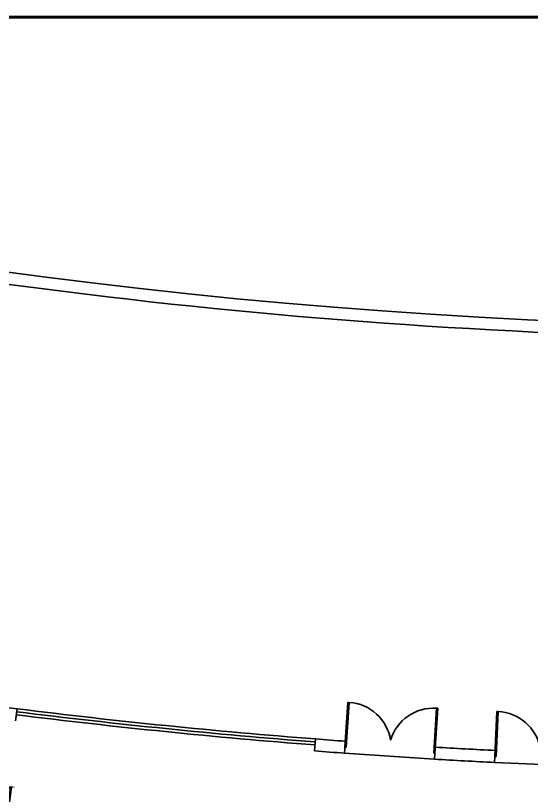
# Model space of a CAD drawing. Header units: metres. Extents: x 159409 to 239023, y 50504 to 95165.
# Drawn here: x 174434 to 175294, y 88556 to 89857 of the extents above; entities that cross this region are included whole.
import ezdxf

# ---------------------------------------------------------------- set-up
doc = ezdxf.new("R2010")
doc.units = ezdxf.units.M
doc.header["$MEASUREMENT"] = 0
doc.layers.add('_Annotations', color=1, linetype='Continuous', lineweight=25)
doc.styles.add('Standard 360', font='arial.ttf')

# ---------------------------------------------------------------- blocks, each defined once
blk = doc.blocks.new('d2')
at = {"color": 8, "ltscale": 8}
for p, q in [((-332.772, -186.458, 9945.752), (-332.753, -186.454, 9945.752)), ((-332.628, -187.194, 9945.752), (-332.772, -186.458, 9945.752)), ((-332.609, -187.19, 9945.752), (-332.753, -186.454, 9945.752)), ((-332.753, -186.454, 9945.752), (-332.753, -186.454, 9945.732)), ((-332.753, -186.454, 9945.732), (-332.753, -186.454, 9945.732)), ((-334.226, -186.743, 9945.752), (-334.206, -186.739, 9945.752)), ((-334.082, -187.479, 9945.752), (-334.226, -186.743, 9945.752)), ((-334.062, -187.475, 9945.752), (-334.206, -186.739, 9945.752)), ((-332.628, -187.194, 9945.752), (-332.609, -187.19, 9945.752)), ((-334.063, -187.577, 9945.752), (-332.589, -187.288, 9945.752)), ((-334.082, -187.479, 9945.752), (-334.062, -187.475, 9945.752))]:
    blk.add_line(p, q, dxfattribs=at)
for centre, start, end in [((-332.628, -187.194, 9945.752), 101.092, 178.0402), ((-334.062, -187.475, 9945.752), 24.1438, 101.092)]:
    blk.add_arc(centre, 0.75, start, end, dxfattribs=at)

msp = doc.modelspace()

# ---------------------------------------------------------------- linework, layer by layer
at = {"color": 0, "ltscale": 10}
for p, q in [((174436.188, 88700.823), (174433.714, 88680.977)), ((174933.826, 88650.459), (174932.274, 88630.519)), ((174983.684, 88646.693), (174982.224, 88626.746)), ((175133.462, 88636.814), (175132.142, 88616.813)), ((175233.316, 88631.315), (175232.318, 88611.34))]:
    msp.add_line(p, q, dxfattribs=at)
at = {"color": 6, "const_width": 5.123}
msp.add_lwpolyline([(179166.557, 89854.015), (179166.557, 85112.189), (172422.808, 85112.189), (172422.808, 89854.015)], close=True, dxfattribs=at)
at = {"color": 0, "ltscale": 10}
for centre, radius, start, end in [((175773.022, 99426.332), 10088.5, 255.2456003, 284.7551355), ((175773.022, 99426.332), 10108.5, 262.2500349, 275.1825684), ((175773.022, 99426.332), 10808.5, 262.1692579, 262.8952597), ((175773.022, 99426.332), 10808.5, 262.8952597, 265.5469477), ((175773.022, 99426.332), 10818.5, 262.8952597, 265.5469477), ((175773.022, 99426.332), 10813.5, 262.8952597, 265.5469477), ((175773.022, 99426.332), 10808.5, 265.5469477, 265.8119983), ((175773.022, 99426.332), 10808.5, 266.6076994, 267.1378344), ((175772.317, 99419.026), 10821.162, 265.5476666, 265.8128973), ((175773.022, 99426.332), 10828.5, 266.6069941, 267.1378344)]:
    msp.add_arc(centre, radius, start, end, dxfattribs=at)

# ---------------------------------------------------------------- block references
at = {"color": 8, "xscale": 100, "yscale": 100, "zscale": 100}
for p, rotation in [((212082.872, 98185.828, -994575.171), 345.1338317822346), ((212101.952, 99025.952, -994575.171), 346.4591230519664)]:
    msp.add_blockref('d2', p, dxfattribs=dict(at, rotation=rotation))

# ---------------------------------------------------------------- texts
at = {"layer": '_Annotations', "insert": (173962.339, 88633.336), "char_height": 30, "attachment_point": 1, "rotation": 352.419944, "style": 'Standard 360'}
msp.add_mtext('AIR PIPES TO{\\C1; \\fTimes New Roman|b0|i0|c0|p18;GYPSUM  \\PBOARD CEILING TROUGH DUCT  } ', dxfattribs=at)

doc.saveas('drawing.dxf')
